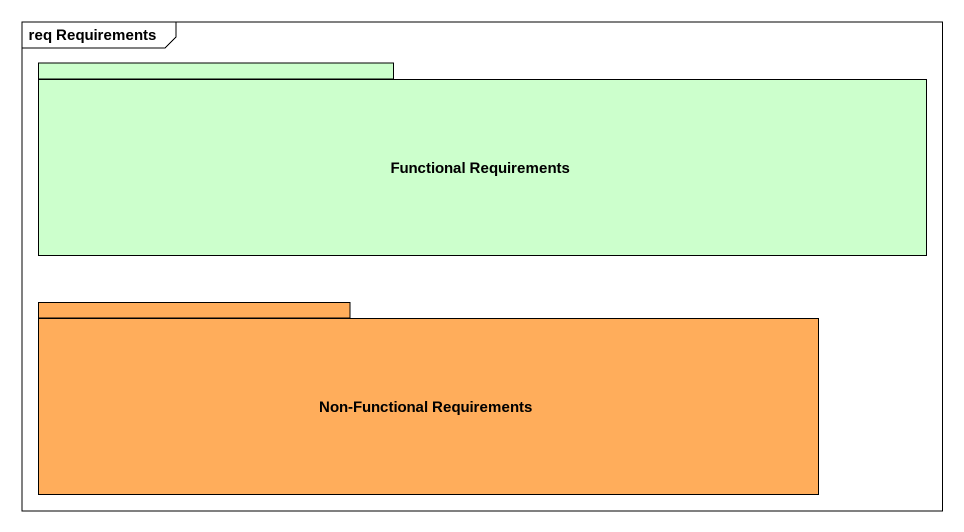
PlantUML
@startuml
mainframe req Requirements
package "Functional Requirements" as Functional_Requirements #CCFFCC {
}
package "Non-Functional Requirements" as Non_Functional_Requirements #FFAD5B {
}
@enduml
